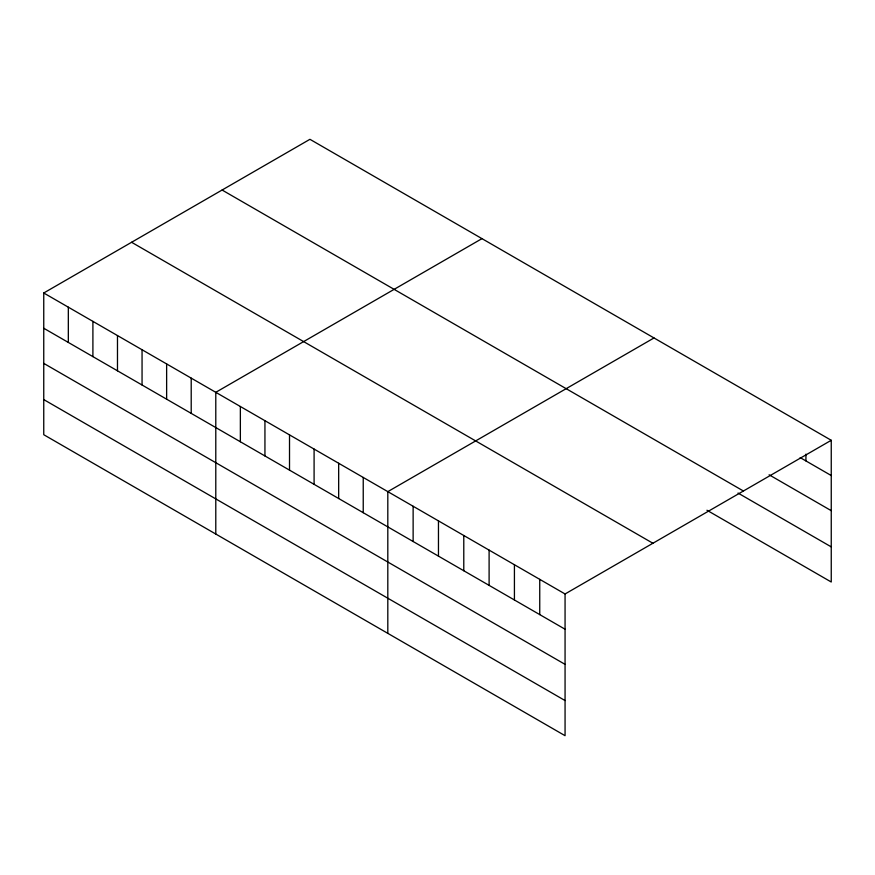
<?xml version="1.0" encoding="UTF-8"?>
<svg xmlns="http://www.w3.org/2000/svg" width="875" height="875" viewBox="0 0 875 875"><rect width="100%" height="100%" fill="white"/><g stroke="black" fill="none" stroke-linecap="round" stroke-linejoin="round"><path stroke-width="1.31" d="M43.75 292.994L565.064 593.972L565.064 735.689L43.75 434.711L43.75 292.994L309.936 139.311L831.25 440.289L831.25 582.006L706.945 510.234M481.972 238.634L215.786 392.317L215.786 534.034M654.008 337.958L387.811 491.641L387.811 633.358M565.064 593.972L831.25 440.289M800.177 457.603L831.25 475.541M769.103 474.786L831.25 510.672M222.097 190.028L743.411 491.006M738.019 493.052L831.25 546.875M131.589 242.277L652.903 543.255M43.75 328.245L565.064 629.223M43.75 363.377L565.064 664.355M43.75 399.58L565.064 700.558M805.93 454.147L805.93 460.917M539.744 579.348L539.744 614.6M514.423 564.736L514.423 599.987M489.103 550.112L489.103 585.364M463.783 535.5L463.783 570.752M438.462 520.877L438.462 556.128M413.131 506.264L413.131 541.516M363.234 477.455L363.234 512.706M338.669 463.258L338.669 498.509M314.092 449.072L314.092 484.323M289.516 434.886L289.516 470.137M264.939 420.7L264.939 455.952M240.362 406.503L240.362 441.755M191.209 378.131L191.209 413.383M166.633 363.945L166.633 399.186M142.056 349.748L142.056 385M117.48 335.562L117.48 370.814M92.903 321.377L92.903 356.628M68.327 307.18L68.327 342.431"/></g></svg>
